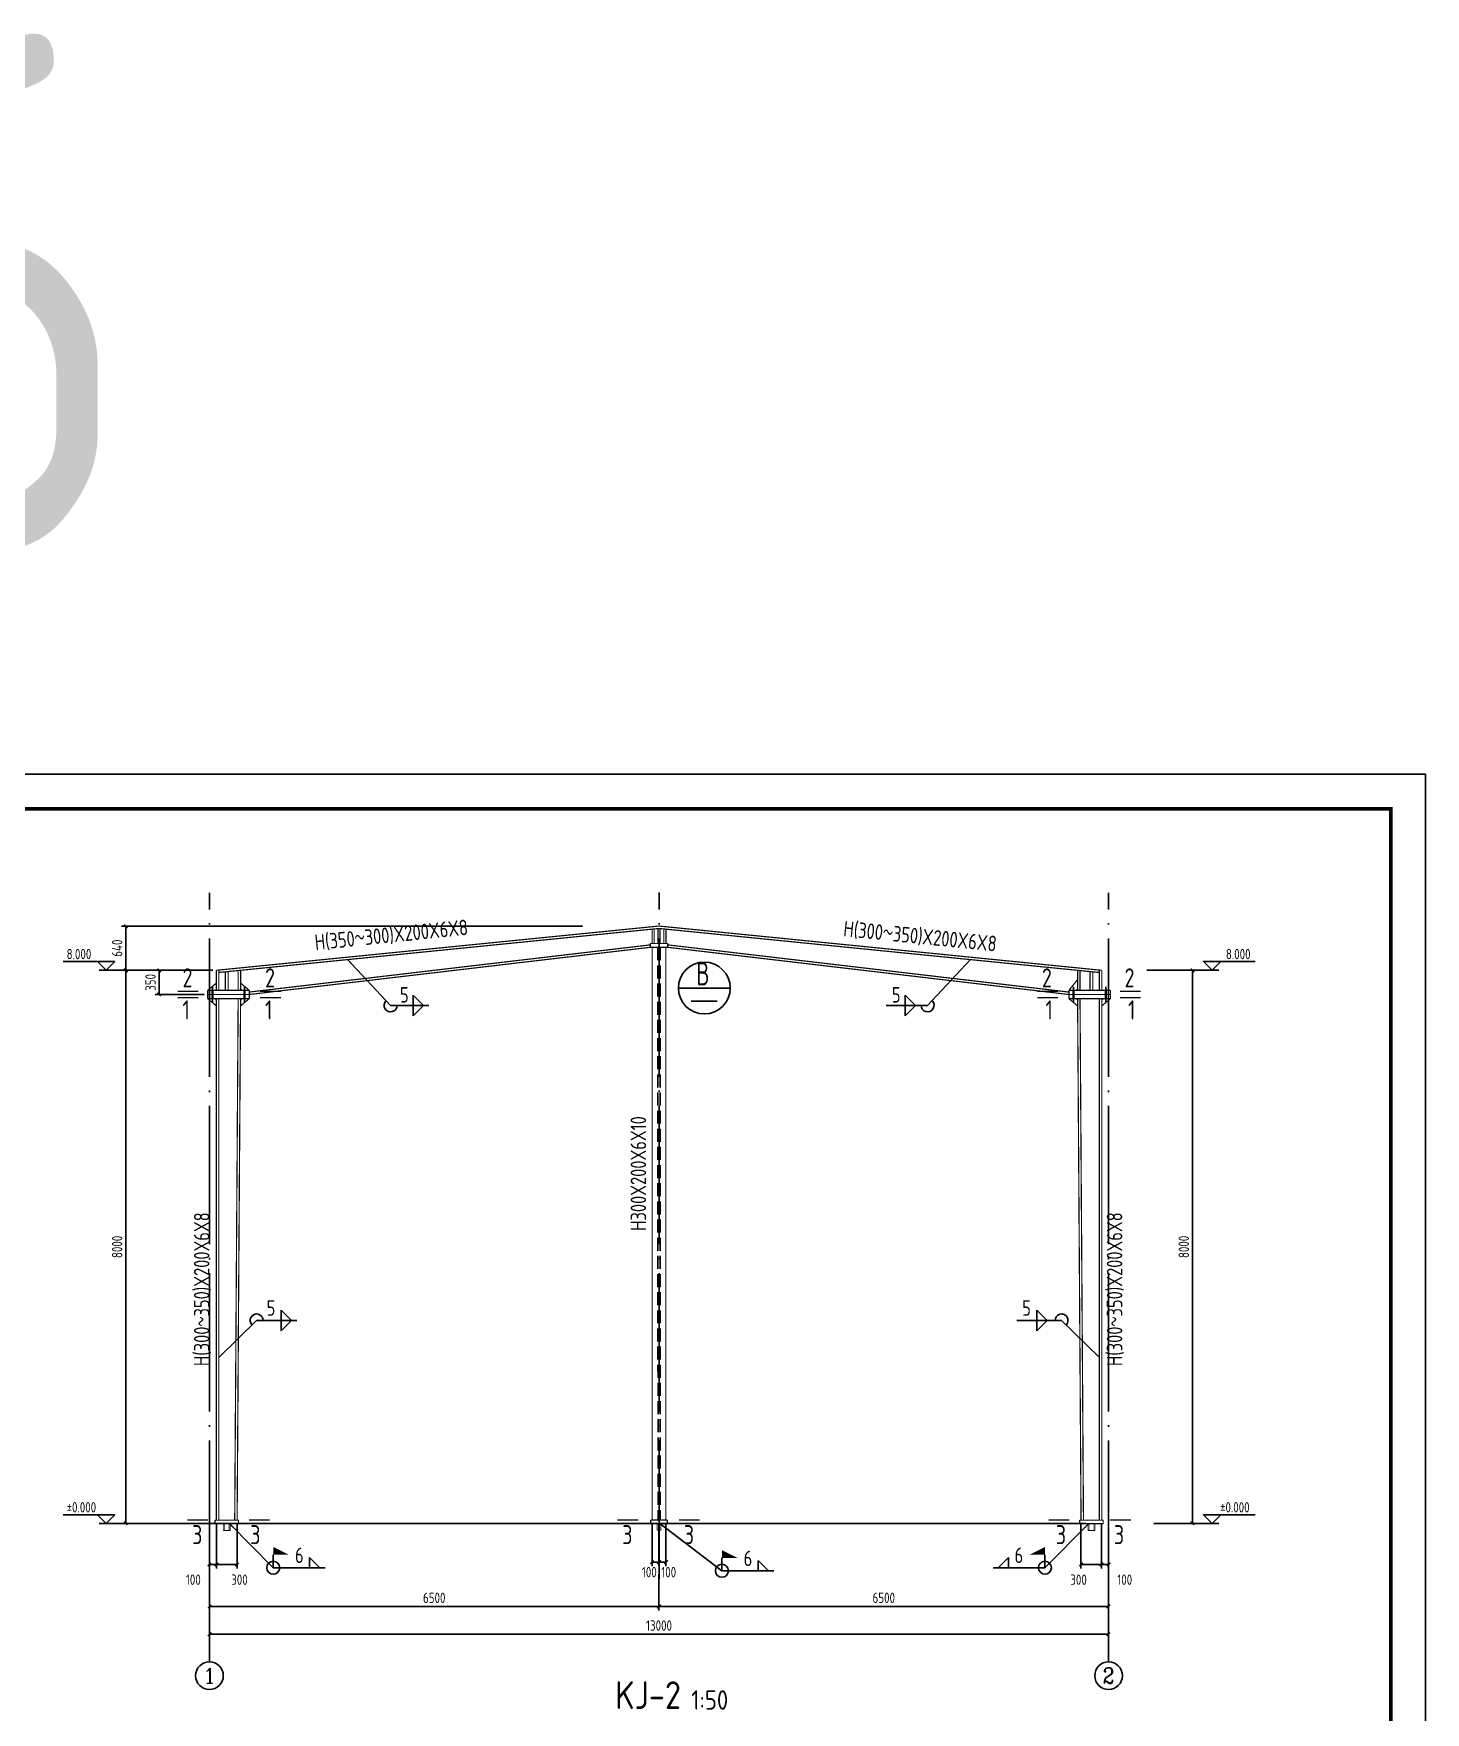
# Model space of a CAD drawing. Header units: millimetres. Extents: x 865974 to 875117, y 41124 to 44891.
# Drawn here: x 871204.7 to 871607.2, y 41446.3 to 41931.8 of the extents above; entities that cross this region are included whole.
import ezdxf
from ezdxf.enums import TextEntityAlignment as Align

# ---------------------------------------------------------------- set-up
doc = ezdxf.new("R2010")
doc.units = ezdxf.units.MM
doc.header["$LTSCALE"] = 1000
doc.header["$MEASUREMENT"] = 0
doc.linetypes.add('DASH', pattern=[0.35, 0.25, -0.1])
doc.linetypes.add('DOTE', pattern=[2.42, 2, -0.2, 0.02, -0.2])
for name, color, linetype in [('10', 7, 'Continuous'), ('114', 2, 'Continuous'), ('116', 1, 'Continuous'), ('14', 2, 'Continuous'), ('1530', 253, 'Continuous'), ('1534', 7, 'Continuous'), ('AXIS', 3, 'Continuous'), ('AXIS_TEXT', 7, 'Continuous'), ('DOTE', 1, 'DOTE'), ('Profx', 2, 'Continuous'), ('文字', 7, 'Continuous'), ('柱子', 8, 'Continuous'), ('梁集中标注', 2, 'Continuous'), ('焊缝标注', 3, 'Continuous'), ('索引符号标注', 253, 'Continuous')]:
    doc.layers.add(name, color=color, linetype=linetype)
doc.styles.add('_TCH_AXIS', font='COMPLEX', dxfattribs={"bigfont": 'GBCBIG'})
doc.styles.add('COMPLEX', font='COMPLEX')
doc.styles.add('GBHZ', font='gbenor.shx', dxfattribs={"width": 0.9, "bigfont": 'gbcbig.shx'})
doc.styles.get("Standard").update_dxf_attribs({"font": 'gbenor.shx', "bigfont": 'gbcbig.shx'})
doc.dimstyles.new('Y50', dxfattribs={"dimscale": 0, "dimtxt": 3, "dimasz": 0.01, "dimexe": 1.2, "dimexo": 1, "dimgap": 1, "dimtad": 1, "dimdec": 0, "dimlfac": 50, "dimzin": 0, "dimdsep": 46, "dimtxsty": 'GBHZ', "dimblk1": 'DX', "dimblk2": 'DX', "dimsah": 1, "dimcen": 0.09, "dimdle": 1, "dimadec": 0, "dimazin": 0, "dimtfac": 1, "dimtdec": 0, "dimtix": 1, "dimtmove": 2, "dimatfit": 3, "dimldrblk": 'DX', "dimfxl": 0, "dimtolj": 1, "dimtzin": 0, "dimarcsym": 0})

# ---------------------------------------------------------------- blocks, each defined once
blk = doc.blocks.new('DX')
at = {"color": 0, "linetype": 'ByBlock', "const_width": 40}
blk.add_lwpolyline([(-54, -51), (46, 49)], dxfattribs=at)
blk = doc.blocks.new('*D437')
at = {"color": 0, "lineweight": -2, "transparency": 16777216}
for p, q in [((871383.6, 41500.9), (871383.6, 41488.54)), ((871385.6, 41500.9), (871385.6, 41488.54)), ((871383.59, 41489.74), (871383.58, 41489.74)), ((871383.6, 41489.74), (871385.6, 41489.74)), ((871385.61, 41489.74), (871385.62, 41489.74))]:
    blk.add_line(p, q, dxfattribs=at)
at = {"layer": 'Defpoints', "color": 0, "transparency": 16777216}
for p in [(871383.6, 41501.9, 0.82), (871385.6, 41501.9), (871385.6, 41489.74)]:
    blk.add_point(p, dxfattribs=at)
at = {"color": 0, "lineweight": -2, "transparency": 16777216, "xscale": 0.01, "yscale": 0.01, "zscale": 0.01}
blk.add_blockref('DX', (871383.6, 41489.74), dxfattribs=at)
at = {"color": 0, "lineweight": -2, "transparency": 16777216, "xscale": 0.01, "yscale": 0.01, "zscale": 0.01, "rotation": 180}
blk.add_blockref('DX', (871385.6, 41489.74), dxfattribs=at)
at = {"color": 0, "transparency": 16777216, "insert": (871382.8, 41486.84), "char_height": 3, "attachment_point": 5, "style": 'GBHZ'}
blk.add_mtext('\\A1;100', dxfattribs=at)
blk = doc.blocks.new('_AXISO')
blk.add_circle((0, 0), 0.5)
at = {"layer": 'AXIS_TEXT', "style": 'COMPLEX', "width": 1.041667}
blk.add_attdef('A', text='', height=0.56, dxfattribs=at).set_placement((-0.25, -0.28), (0.25, -0.28), align=Align.FIT)
blk = doc.blocks.new('*D455')
at = {"color": 0, "lineweight": -2, "transparency": 16777216}
for p, q in [((871255.6, 41483.9), (871255.6, 41467.7)), ((871515.6, 41483.9), (871515.6, 41467.7)), ((871515.59, 41468.9), (871255.61, 41468.9))]:
    blk.add_line(p, q, dxfattribs=at)
at = {"layer": 'Defpoints', "color": 0, "transparency": 16777216}
for p in [(871255.6, 41484.9), (871515.6, 41484.9), (871255.6, 41468.9)]:
    blk.add_point(p, dxfattribs=at)
at = {"color": 0, "lineweight": -2, "transparency": 16777216, "xscale": 0.01, "yscale": 0.01, "zscale": 0.01, "rotation": 180}
blk.add_blockref('DX', (871255.6, 41468.9), dxfattribs=at)
at = {"color": 0, "lineweight": -2, "transparency": 16777216, "xscale": 0.01, "yscale": 0.01, "zscale": 0.01}
blk.add_blockref('DX', (871515.6, 41468.9), dxfattribs=at)
at = {"color": 0, "transparency": 16777216, "insert": (871385.6, 41471.4), "char_height": 3, "attachment_point": 5, "style": 'GBHZ'}
blk.add_mtext('\\A1;13000', dxfattribs=at)
blk = doc.blocks.new('*D456')
at = {"color": 0, "lineweight": -2, "transparency": 16777216}
for p, q in [((871244.6, 41660.9), (871230.2, 41660.9)), ((871231.4, 41660.89), (871231.4, 41500.91)), ((871242.6, 41500.9), (871230.2, 41500.9))]:
    blk.add_line(p, q, dxfattribs=at)
at = {"layer": 'Defpoints', "color": 0, "transparency": 16777216}
for p in [(871245.6, 41660.9), (871231.4, 41500.9), (871243.6, 41500.9)]:
    blk.add_point(p, dxfattribs=at)
at = {"color": 0, "lineweight": -2, "transparency": 16777216, "xscale": 0.01, "yscale": 0.01, "zscale": 0.01}
for p, rotation in [((871231.4, 41660.9), 90), ((871231.4, 41500.9), 270)]:
    blk.add_blockref('DX', p, dxfattribs=dict(at, rotation=rotation))
at = {"color": 0, "transparency": 16777216, "insert": (871228.9, 41580.9), "char_height": 3, "attachment_point": 5, "rotation": 90, "style": 'GBHZ'}
blk.add_mtext('\\A1;8000', dxfattribs=at)
blk = doc.blocks.new('*D454')
at = {"color": 0, "lineweight": -2, "transparency": 16777216}
for p, q in [((871257.6, 41500.88), (871257.6, 41487.87)), ((871263.6, 41500.88), (871263.6, 41487.87)), ((871257.61, 41489.07), (871263.59, 41489.07))]:
    blk.add_line(p, q, dxfattribs=at)
at = {"layer": 'Defpoints', "color": 0, "transparency": 16777216}
for p in [(871257.6, 41501.88), (871263.6, 41501.88), (871263.6, 41489.07)]:
    blk.add_point(p, dxfattribs=at)
at = {"color": 0, "lineweight": -2, "transparency": 16777216, "xscale": 0.01, "yscale": 0.01, "zscale": 0.01, "rotation": 180}
blk.add_blockref('DX', (871257.6, 41489.07), dxfattribs=at)
at = {"color": 0, "lineweight": -2, "transparency": 16777216, "xscale": 0.01, "yscale": 0.01, "zscale": 0.01}
blk.add_blockref('DX', (871263.6, 41489.07), dxfattribs=at)
at = {"color": 0, "transparency": 16777216, "insert": (871264.28, 41484.66), "char_height": 3, "attachment_point": 5, "style": 'GBHZ'}
blk.add_mtext('\\A1;300', dxfattribs=at)
blk = doc.blocks.new('*D453')
at = {"color": 0, "lineweight": -2, "transparency": 16777216}
for p, q in [((871526.65, 41660.9), (871541.06, 41660.9)), ((871539.86, 41660.89), (871539.86, 41500.91)), ((871528.65, 41500.9), (871541.06, 41500.9))]:
    blk.add_line(p, q, dxfattribs=at)
at = {"layer": 'Defpoints', "color": 0, "transparency": 16777216}
for p in [(871525.65, 41660.9), (871527.65, 41500.9), (871539.86, 41500.9)]:
    blk.add_point(p, dxfattribs=at)
at = {"color": 0, "lineweight": -2, "transparency": 16777216, "xscale": 0.01, "yscale": 0.01, "zscale": 0.01}
for p, rotation in [((871539.86, 41660.9), 90), ((871539.86, 41500.9), 270)]:
    blk.add_blockref('DX', p, dxfattribs=dict(at, rotation=rotation))
at = {"color": 0, "transparency": 16777216, "insert": (871537.36, 41580.9), "char_height": 3, "attachment_point": 5, "rotation": 90, "style": 'GBHZ'}
blk.add_mtext('\\A1;8000', dxfattribs=at)
blk = doc.blocks.new('*D452')
at = {"color": 0, "lineweight": -2, "transparency": 16777216}
for p, q in [((871507.6, 41500.88), (871507.6, 41487.87)), ((871513.6, 41500.88), (871513.6, 41487.87)), ((871513.59, 41489.07), (871507.61, 41489.07))]:
    blk.add_line(p, q, dxfattribs=at)
at = {"layer": 'Defpoints', "color": 0, "transparency": 16777216}
for p in [(871507.6, 41501.88), (871513.6, 41501.88), (871507.6, 41489.07)]:
    blk.add_point(p, dxfattribs=at)
at = {"color": 0, "lineweight": -2, "transparency": 16777216, "xscale": 0.01, "yscale": 0.01, "zscale": 0.01, "rotation": 180}
blk.add_blockref('DX', (871507.6, 41489.07), dxfattribs=at)
at = {"color": 0, "lineweight": -2, "transparency": 16777216, "xscale": 0.01, "yscale": 0.01, "zscale": 0.01}
blk.add_blockref('DX', (871513.6, 41489.07), dxfattribs=at)
at = {"color": 0, "transparency": 16777216, "insert": (871506.93, 41484.66), "char_height": 3, "attachment_point": 5, "style": 'GBHZ'}
blk.add_mtext('\\A1;300', dxfattribs=at)
blk = doc.blocks.new('*D451')
at = {"color": 0, "lineweight": -2, "transparency": 16777216}
for p, q in [((871256.6, 41660.9), (871239.86, 41660.9)), ((871241.06, 41660.89), (871241.06, 41653.91)), ((871254.1, 41653.9), (871239.86, 41653.9))]:
    blk.add_line(p, q, dxfattribs=at)
at = {"layer": 'Defpoints', "color": 0, "transparency": 16777216}
for p in [(871257.6, 41660.9), (871241.06, 41653.9), (871255.1, 41653.9)]:
    blk.add_point(p, dxfattribs=at)
at = {"color": 0, "lineweight": -2, "transparency": 16777216, "xscale": 0.01, "yscale": 0.01, "zscale": 0.01}
for p, rotation in [((871241.06, 41660.9), 90), ((871241.06, 41653.9), 270)]:
    blk.add_blockref('DX', p, dxfattribs=dict(at, rotation=rotation))
at = {"color": 0, "transparency": 16777216, "insert": (871238.56, 41657.4), "char_height": 3, "attachment_point": 5, "rotation": 90, "style": 'GBHZ'}
blk.add_mtext('\\A1;350', dxfattribs=at)
blk = doc.blocks.new('*D448')
at = {"color": 0, "lineweight": -2, "transparency": 16777216}
for p, q in [((871363.5, 41673.7), (871230.2, 41673.7)), ((871231.4, 41660.91), (871231.4, 41673.69)), ((871256.6, 41660.9), (871230.2, 41660.9))]:
    blk.add_line(p, q, dxfattribs=at)
at = {"layer": 'Defpoints', "color": 0, "transparency": 16777216}
for p in [(871231.4, 41673.7), (871364.5, 41673.7), (871257.6, 41660.9)]:
    blk.add_point(p, dxfattribs=at)
at = {"color": 0, "lineweight": -2, "transparency": 16777216, "xscale": 0.01, "yscale": 0.01, "zscale": 0.01}
for p, rotation in [((871231.4, 41673.7), 90), ((871231.4, 41660.9), 270)]:
    blk.add_blockref('DX', p, dxfattribs=dict(at, rotation=rotation))
at = {"color": 0, "transparency": 16777216, "insert": (871228.9, 41667.3), "char_height": 3, "attachment_point": 5, "rotation": 90, "style": 'GBHZ'}
blk.add_mtext('\\A1;640', dxfattribs=at)
blk = doc.blocks.new('*D449')
at = {"color": 0, "lineweight": -2, "transparency": 16777216}
for p, q in [((871255.6, 41486.3), (871255.6, 41475.72)), ((871385.6, 41486.3), (871385.6, 41475.72)), ((871255.61, 41476.92), (871385.59, 41476.92))]:
    blk.add_line(p, q, dxfattribs=at)
at = {"layer": 'Defpoints', "color": 0, "transparency": 16777216}
for p in [(871255.6, 41487.3), (871385.6, 41487.3), (871385.6, 41476.92)]:
    blk.add_point(p, dxfattribs=at)
at = {"color": 0, "lineweight": -2, "transparency": 16777216, "xscale": 0.01, "yscale": 0.01, "zscale": 0.01, "rotation": 180}
blk.add_blockref('DX', (871255.6, 41476.92), dxfattribs=at)
at = {"color": 0, "lineweight": -2, "transparency": 16777216, "xscale": 0.01, "yscale": 0.01, "zscale": 0.01}
blk.add_blockref('DX', (871385.6, 41476.92), dxfattribs=at)
at = {"color": 0, "transparency": 16777216, "insert": (871320.6, 41479.42), "char_height": 3, "attachment_point": 5, "style": 'GBHZ'}
blk.add_mtext('\\A1;6500', dxfattribs=at)
blk = doc.blocks.new('*D450')
at = {"color": 0, "lineweight": -2, "transparency": 16777216}
for p, q in [((871385.6, 41486.3), (871385.6, 41475.72)), ((871515.6, 41486.3), (871515.6, 41475.72)), ((871515.59, 41476.92), (871385.61, 41476.92))]:
    blk.add_line(p, q, dxfattribs=at)
at = {"layer": 'Defpoints', "color": 0, "transparency": 16777216}
for p in [(871385.6, 41487.3), (871515.6, 41487.3), (871385.6, 41476.92)]:
    blk.add_point(p, dxfattribs=at)
at = {"color": 0, "lineweight": -2, "transparency": 16777216, "xscale": 0.01, "yscale": 0.01, "zscale": 0.01, "rotation": 180}
blk.add_blockref('DX', (871385.6, 41476.92), dxfattribs=at)
at = {"color": 0, "lineweight": -2, "transparency": 16777216, "xscale": 0.01, "yscale": 0.01, "zscale": 0.01}
blk.add_blockref('DX', (871515.6, 41476.92), dxfattribs=at)
at = {"color": 0, "transparency": 16777216, "insert": (871450.6, 41479.42), "char_height": 3, "attachment_point": 5, "style": 'GBHZ'}
blk.add_mtext('\\A1;6500', dxfattribs=at)
blk = doc.blocks.new('*D447')
at = {"color": 0, "lineweight": -2, "transparency": 16777216}
for p, q in [((871513.6, 41500.88), (871513.6, 41487.87)), ((871515.6, 41500.88), (871515.6, 41487.87)), ((871513.59, 41489.07), (871513.58, 41489.07)), ((871513.6, 41489.07), (871515.6, 41489.07)), ((871515.61, 41489.07), (871515.62, 41489.07))]:
    blk.add_line(p, q, dxfattribs=at)
at = {"layer": 'Defpoints', "color": 0, "transparency": 16777216}
for p in [(871513.6, 41501.88), (871515.6, 41501.88), (871515.6, 41489.07)]:
    blk.add_point(p, dxfattribs=at)
at = {"color": 0, "lineweight": -2, "transparency": 16777216, "xscale": 0.01, "yscale": 0.01, "zscale": 0.01}
blk.add_blockref('DX', (871513.6, 41489.07), dxfattribs=at)
at = {"color": 0, "lineweight": -2, "transparency": 16777216, "xscale": 0.01, "yscale": 0.01, "zscale": 0.01, "rotation": 180}
blk.add_blockref('DX', (871515.6, 41489.07), dxfattribs=at)
at = {"color": 0, "transparency": 16777216, "insert": (871520.28, 41484.66), "char_height": 3, "attachment_point": 5, "style": 'GBHZ'}
blk.add_mtext('\\A1;100', dxfattribs=at)
blk = doc.blocks.new('*D446')
at = {"color": 0, "lineweight": -2, "transparency": 16777216}
for p, q in [((871255.6, 41500.88), (871255.6, 41487.87)), ((871257.6, 41500.88), (871257.6, 41487.87)), ((871255.59, 41489.07), (871255.58, 41489.07)), ((871257.6, 41489.07), (871255.6, 41489.07)), ((871257.61, 41489.07), (871257.62, 41489.07))]:
    blk.add_line(p, q, dxfattribs=at)
at = {"layer": 'Defpoints', "color": 0, "transparency": 16777216}
for p in [(871255.6, 41501.88), (871257.6, 41501.88), (871255.6, 41489.07)]:
    blk.add_point(p, dxfattribs=at)
at = {"color": 0, "lineweight": -2, "transparency": 16777216, "xscale": 0.01, "yscale": 0.01, "zscale": 0.01}
blk.add_blockref('DX', (871255.6, 41489.07), dxfattribs=at)
at = {"color": 0, "lineweight": -2, "transparency": 16777216, "xscale": 0.01, "yscale": 0.01, "zscale": 0.01, "rotation": 180}
blk.add_blockref('DX', (871257.6, 41489.07), dxfattribs=at)
at = {"color": 0, "transparency": 16777216, "insert": (871250.93, 41484.66), "char_height": 3, "attachment_point": 5, "style": 'GBHZ'}
blk.add_mtext('\\A1;100', dxfattribs=at)
blk = doc.blocks.new('*D457')
at = {"color": 0, "lineweight": -2, "transparency": 16777216}
for p, q in [((871385.6, 41500.9), (871385.6, 41488.54)), ((871387.6, 41500.9), (871387.6, 41488.54)), ((871385.59, 41489.74), (871385.58, 41489.74)), ((871387.6, 41489.74), (871385.6, 41489.74)), ((871387.61, 41489.74), (871387.62, 41489.74))]:
    blk.add_line(p, q, dxfattribs=at)
at = {"layer": 'Defpoints', "color": 0, "transparency": 16777216}
for p in [(871385.6, 41501.9), (871387.6, 41501.9, 0.82), (871385.6, 41489.74)]:
    blk.add_point(p, dxfattribs=at)
at = {"color": 0, "lineweight": -2, "transparency": 16777216, "xscale": 0.01, "yscale": 0.01, "zscale": 0.01}
blk.add_blockref('DX', (871385.6, 41489.74), dxfattribs=at)
at = {"color": 0, "lineweight": -2, "transparency": 16777216, "xscale": 0.01, "yscale": 0.01, "zscale": 0.01, "rotation": 180}
blk.add_blockref('DX', (871387.6, 41489.74), dxfattribs=at)
at = {"color": 0, "transparency": 16777216, "insert": (871388.41, 41486.84), "char_height": 3, "attachment_point": 5, "style": 'GBHZ'}
blk.add_mtext('\\A1;100', dxfattribs=at)

msp = doc.modelspace()

# ---------------------------------------------------------------- linework, layer by layer
at = {"color": 0}
for p, q in [((871607.235, 41717.604), (870766.235, 41717.604)), ((870766.235, 41717.604), (871607.235, 41717.604)), ((871607.235, 41717.604), (871607.235, 41123.604))]:
    msp.add_line(p, q, dxfattribs=at)
at = {"color": 0, "const_width": 1}
msp.add_lwpolyline([(871597.235, 41133.604), (870791.235, 41133.604), (870791.235, 41707.604), (871597.235, 41707.604)], close=True, dxfattribs=at)
at = {"layer": '10', "const_width": 0.4}
for points in [[(871252.372, 41654.795), (871246.372, 41654.795)], [(871276.257, 41654.795), (871270.257, 41654.795)], [(871494.997, 41654.795), (871500.997, 41654.795)], [(871518.882, 41654.795), (871524.882, 41654.795)], [(871252.372, 41652.999), (871246.372, 41652.999)], [(871276.257, 41652.999), (871270.257, 41652.999)], [(871494.997, 41652.999), (871500.997, 41652.999)], [(871518.882, 41652.999), (871524.882, 41652.999)], [(871249.203, 41501.882), (871255.203, 41501.882)], [(871273.003, 41501.882), (871267.003, 41501.882)], [(871379.588, 41501.882), (871373.588, 41501.882)], [(871397.395, 41501.882), (871391.395, 41501.882)], [(871498.251, 41501.882), (871504.251, 41501.882)], [(871522.051, 41501.882), (871516.051, 41501.882)]]:
    msp.add_lwpolyline(points, dxfattribs=at)
at = {"layer": '114'}
for p, q in [((871256.453, 41651.698), (871256.453, 41656.098)), ((871265.753, 41651.698), (871265.753, 41656.098)), ((871505.501, 41651.698), (871505.501, 41656.098)), ((871514.801, 41651.698), (871514.801, 41656.098))]:
    msp.add_line(p, q, dxfattribs=at)
at = {"layer": '114', "color": 1, "const_width": 0.7}
for points in [[(871256.453, 41652.698), (871256.453, 41655.098)], [(871265.753, 41652.698), (871265.753, 41655.098)], [(871505.501, 41652.698), (871505.501, 41655.098)], [(871514.801, 41652.698), (871514.801, 41655.098)]]:
    msp.add_lwpolyline(points, dxfattribs=at)
at = {"layer": '116', "linetype": 'DASH', "ltscale": 0.003}
for p, q in [((871385.495, 41500.898), (871385.495, 41498.898)), ((871385.711, 41500.898), (871385.711, 41498.898))]:
    msp.add_line(p, q, dxfattribs=at)
at = {"layer": '116', "const_width": 0.2}
for points in [[(871259.603, 41500.882), (871259.603, 41498.882)], [(871259.603, 41498.882), (871261.603, 41498.882)], [(871259.903, 41500.882), (871259.903, 41498.882)], [(871261.303, 41500.882), (871261.303, 41498.882)], [(871261.603, 41500.882), (871261.603, 41498.882)], [(871385.056, 41500.898), (871385.056, 41498.898)], [(871385.056, 41498.898), (871386.15, 41498.898)], [(871386.15, 41500.898), (871386.15, 41498.898)], [(871509.651, 41500.882), (871509.651, 41498.882)], [(871511.651, 41498.882), (871509.651, 41498.882)], [(871509.951, 41500.882), (871509.951, 41498.882)], [(871511.351, 41500.882), (871511.351, 41498.882)], [(871511.651, 41500.882), (871511.651, 41498.882)]]:
    msp.add_lwpolyline(points, dxfattribs=at)
at = {"layer": '14', "const_width": 0.35}
for points in [[(871260.203, 41660.455), (871260.203, 41655.098)], [(871261.003, 41660.535), (871261.003, 41655.097)], [(871510.251, 41660.535), (871510.251, 41655.097)], [(871511.051, 41660.455), (871511.051, 41655.098)], [(871255.103, 41655.098), (871257.603, 41657.198)], [(871255.103, 41655.098), (871267.103, 41655.097)], [(871255.103, 41653.898), (871255.103, 41655.098)], [(871257.203, 41655.098), (871255.103, 41655.098)], [(871267.103, 41655.098), (871264.603, 41657.198)], [(871264.603, 41657.198), (871264.603, 41655.498)], [(871264.603, 41655.498), (871265.003, 41655.098)], [(871265.003, 41655.098), (871267.103, 41655.098)], [(871267.103, 41653.898), (871267.103, 41655.098)], [(871504.151, 41655.098), (871506.651, 41658.198)], [(871516.151, 41655.098), (871504.151, 41655.097)], [(871504.151, 41653.898), (871504.151, 41655.098)], [(871506.251, 41655.098), (871504.151, 41655.098)], [(871506.651, 41655.498), (871506.251, 41655.098)], [(871506.651, 41658.198), (871506.651, 41655.498)], [(871514.051, 41655.098), (871516.151, 41655.098)], [(871516.151, 41653.898), (871516.151, 41655.098)], [(871255.103, 41653.898), (871267.103, 41653.897)], [(871255.103, 41652.698), (871255.103, 41653.898)], [(871267.103, 41653.897), (871255.103, 41653.898)], [(871267.103, 41652.697), (871255.103, 41652.698)], [(871257.603, 41650.598), (871255.103, 41652.698)], [(871255.103, 41652.698), (871257.203, 41652.698)], [(871257.203, 41652.698), (871257.603, 41652.298)], [(871257.603, 41652.298), (871257.603, 41650.598)], [(871265.003, 41652.698), (871264.603, 41652.298)], [(871264.603, 41650.598), (871267.103, 41652.698)], [(871264.603, 41652.298), (871264.603, 41650.598)], [(871267.103, 41652.698), (871265.003, 41652.698)], [(871267.103, 41652.698), (871267.103, 41653.898)], [(871516.151, 41653.898), (871504.151, 41653.897)], [(871504.151, 41653.897), (871516.151, 41653.898)], [(871504.151, 41652.698), (871504.151, 41653.898)], [(871504.151, 41652.697), (871516.151, 41652.698)], [(871506.651, 41650.598), (871504.151, 41652.698)], [(871504.151, 41652.698), (871506.251, 41652.698)], [(871506.251, 41652.698), (871506.651, 41652.298)], [(871506.651, 41652.298), (871506.651, 41650.598)], [(871514.051, 41652.698), (871513.651, 41652.298)], [(871513.651, 41650.598), (871516.151, 41652.698)], [(871513.651, 41652.298), (871513.651, 41650.598)], [(871516.151, 41652.698), (871514.051, 41652.698)], [(871516.151, 41652.698), (871516.151, 41653.898)], [(871257.203, 41500.882), (871257.203, 41501.882)], [(871257.203, 41501.882), (871264.003, 41501.882)], [(871264.003, 41500.882), (871257.203, 41500.882)], [(871264.003, 41501.882), (871264.003, 41500.882)], [(871383.203, 41500.898), (871383.203, 41501.898)], [(871383.203, 41501.898), (871388.003, 41501.898)], [(871388.003, 41500.898), (871383.203, 41500.898)], [(871388.003, 41501.898), (871388.003, 41500.898)], [(871514.051, 41501.882), (871507.251, 41501.882)], [(871507.251, 41501.882), (871507.251, 41500.882)], [(871507.251, 41500.882), (871514.051, 41500.882)], [(871514.051, 41500.882), (871514.051, 41501.882)]]:
    msp.add_lwpolyline(points, dxfattribs=at)
at = {"layer": '1530'}
for p, q in [((871230.196, 41660.898), (871223.724, 41660.898)), ((871541.059, 41660.898), (871547.53, 41660.898)), ((871230.196, 41500.898), (871223.724, 41500.898)), ((871541.059, 41500.898), (871547.53, 41500.898))]:
    msp.add_line(p, q, dxfattribs=at)
at = {"layer": '1534'}
for points in [[(871223.224, 41663.398), (871225.724, 41660.898), (871228.224, 41663.398), (871213.29, 41663.398)], [(871548.03, 41663.398), (871545.53, 41660.898), (871543.03, 41663.398), (871557.964, 41663.398)], [(871223.224, 41503.398), (871225.724, 41500.898), (871228.224, 41503.398), (871213.29, 41503.398)], [(871548.03, 41503.398), (871545.53, 41500.898), (871543.03, 41503.398), (871557.964, 41503.398)]]:
    msp.add_lwpolyline(points, dxfattribs=at)
at = {"layer": 'AXIS'}
for p, q in [((871255.603, 41484.898), (871255.603, 41460.898)), ((871515.603, 41484.898), (871515.603, 41460.898))]:
    msp.add_line(p, q, dxfattribs=at)
at = {"layer": 'DOTE', "linetype": 'DOTE', "ltscale": 0.02}
for p, q in [((871255.603, 41484.898), (871255.603, 41683.332)), ((871385.603, 41484.925), (871385.603, 41683.359)), ((871385.603, 41484.925), (871385.603, 41683.359)), ((871515.603, 41484.898), (871515.603, 41683.332))]:
    msp.add_line(p, q, dxfattribs=at)
at = {"layer": 'Profx', "linetype": 'DASH', "ltscale": 0.015}
for p, q in [((871385.299, 41667.549, 0.82), (871385.316, 41501.898, 0.82)), ((871385.903, 41667.549, 0.82), (871385.903, 41501.898, 0.82))]:
    msp.add_line(p, q, dxfattribs=at)
at = {"layer": '柱子'}
msp.add_line((871509.06, 41500.898), (871241.603, 41500.898), dxfattribs=at)
at = {"layer": '柱子', "const_width": 0.34}
for points in [[(871257.603, 41660.898), (871385.603, 41673.698)], [(871513.603, 41660.898), (871385.603, 41673.698)], [(871258.303, 41660.265), (871385.603, 41672.995)], [(871383.603, 41668.649), (871383.603, 41672.645)], [(871384.203, 41668.649), (871384.203, 41672.705)], [(871385.303, 41668.649), (871385.303, 41672.965)], [(871512.903, 41660.265), (871385.603, 41672.995)], [(871385.903, 41668.649), (871385.903, 41672.965)], [(871387.003, 41668.649), (871387.003, 41672.705)], [(871387.603, 41668.649), (871387.603, 41672.645)], [(871267.027, 41654.594), (871383.103, 41668.253)], [(871267.103, 41653.898), (871383.103, 41667.549)], [(871383.103, 41668.649), (871388.103, 41668.649)], [(871383.103, 41667.549), (871383.103, 41668.649)], [(871383.103, 41667.549), (871388.103, 41667.549)], [(871388.103, 41667.549), (871388.103, 41668.649)], [(871504.18, 41654.594), (871388.103, 41668.253)], [(871504.103, 41653.898), (871388.103, 41667.549)], [(871257.603, 41655.098), (871257.603, 41660.898)], [(871258.303, 41655.098), (871258.303, 41660.898)], [(871263.903, 41655.097), (871263.903, 41660.625)], [(871264.603, 41655.097), (871264.603, 41660.695)], [(871506.651, 41655.097), (871506.651, 41660.695)], [(871507.351, 41655.097), (871507.351, 41660.625)], [(871512.951, 41655.098), (871512.951, 41660.898)], [(871513.651, 41655.098), (871513.651, 41660.898)], [(871267.103, 41655.098), (871267.103, 41652.698)], [(871504.151, 41655.098), (871504.151, 41652.698)], [(871257.603, 41501.882), (871257.603, 41652.698)], [(871258.303, 41501.882), (871258.303, 41652.698)], [(871262.903, 41501.882), (871263.903, 41652.697)], [(871263.603, 41501.882), (871264.603, 41652.697)], [(871507.651, 41501.882), (871506.651, 41652.697)], [(871508.351, 41501.882), (871507.351, 41652.697)], [(871512.951, 41501.882), (871512.951, 41652.698)], [(871513.651, 41501.882), (871513.651, 41652.698)]]:
    msp.add_lwpolyline(points, dxfattribs=at)
at = {"layer": '柱子', "color": 4, "linetype": 'ByBlock', "const_width": 0.3, "elevation": 0.82}
for points in [[(871383.603, 41667.549), (871383.603, 41501.898)], [(871387.603, 41667.549), (871387.603, 41501.898)]]:
    msp.add_lwpolyline(points, dxfattribs=at)
at = {"layer": '焊缝标注'}
for p, q in [((871295.532, 41663.987), (871307.975, 41650.746)), ((871475.723, 41663.987), (871463.279, 41650.746)), ((871307.975, 41650.746), (871319.012, 41650.746)), ((871314.512, 41653.746), (871317.512, 41650.746)), ((871314.512, 41650.746), (871314.512, 41653.746)), ((871314.512, 41647.746), (871317.512, 41650.746)), ((871314.512, 41650.746), (871314.512, 41647.746)), ((871463.279, 41650.746), (871451.263, 41650.746)), ((871456.743, 41653.746), (871459.743, 41650.746)), ((871456.743, 41650.746), (871456.743, 41653.746)), ((871456.743, 41647.746), (871459.743, 41650.746)), ((871456.743, 41650.746), (871456.743, 41647.746)), ((871276.341, 41562.626), (871279.341, 41559.626)), ((871276.341, 41559.626), (871276.341, 41562.626)), ((871494.837, 41562.626), (871497.837, 41559.626)), ((871494.837, 41559.626), (871494.837, 41562.626)), ((871258.303, 41548.902), (871269.239, 41559.626)), ((871269.239, 41559.626), (871280.841, 41559.626)), ((871276.341, 41556.626), (871279.341, 41559.626)), ((871276.341, 41559.626), (871276.341, 41556.626)), ((871502.015, 41559.626), (871489.052, 41559.626)), ((871494.837, 41556.626), (871497.837, 41559.626)), ((871494.837, 41559.626), (871494.837, 41556.626)), ((871512.951, 41548.902), (871502.015, 41559.626)), ((871261.353, 41500.882), (871274.045, 41488.118)), ((871385.853, 41500.898), (871403.791, 41487.226)), ((871509.901, 41500.882), (871497.209, 41488.118)), ((871274.045, 41488.118), (871274.045, 41491.868)), ((871284.545, 41491.118), (871287.545, 41488.118)), ((871284.545, 41488.118), (871284.545, 41491.118)), ((871403.791, 41487.226), (871403.791, 41490.976)), ((871414.291, 41490.226), (871417.291, 41487.226)), ((871414.291, 41487.226), (871414.291, 41490.226)), ((871486.709, 41491.118), (871483.709, 41488.118)), ((871486.709, 41488.118), (871486.709, 41491.118)), ((871497.209, 41488.118), (871497.209, 41491.868)), ((871274.045, 41488.118), (871289.045, 41488.118)), ((871403.791, 41487.226), (871418.791, 41487.226)), ((871497.209, 41488.118), (871482.209, 41488.118))]:
    msp.add_line(p, q, dxfattribs=at)
for centre in [(871274.045, 41488.118), (871497.209, 41488.118), (871403.791, 41487.226)]:
    msp.add_circle(centre, 1.875, dxfattribs=at)
for centre, start, end in [((871307.975, 41650.746), 134.84028, 0), ((871463.279, 41650.746), 180, 45.15972), ((871269.239, 41559.626), 0, 224.97719), ((871502.015, 41559.626), 315.02281, 180)]:
    msp.add_arc(centre, 1.875, start, end, dxfattribs=at)
for points in [[(871295.532, 41663.987), (871296.43, 41662.765), (871296.749, 41663.082)], [(871475.723, 41663.987), (871474.824, 41662.765), (871474.505, 41663.082)], [(871258.303, 41548.902), (871259.523, 41549.803), (871259.205, 41550.121)], [(871512.951, 41548.902), (871511.731, 41549.803), (871512.049, 41550.121)], [(871261.353, 41500.882), (871262.251, 41499.659), (871262.57, 41499.977)], [(871385.853, 41500.898), (871386.91, 41499.81), (871387.182, 41500.168)], [(871509.901, 41500.882), (871509.003, 41499.659), (871508.684, 41499.977)], [(871274.045, 41491.868), (871278.545, 41491.868), (871274.045, 41494.118)], [(871497.209, 41491.868), (871492.709, 41491.868), (871497.209, 41494.118)], [(871403.791, 41490.976), (871408.291, 41490.976), (871403.791, 41493.226)]]:
    msp.add_solid(points, dxfattribs=at)
at = {"layer": '索引符号标注'}
for p, q in [((871391.193, 41655.759), (871406.193, 41655.759)), ((871394.943, 41652.009), (871402.443, 41652.009))]:
    msp.add_line(p, q, dxfattribs=at)
msp.add_circle((871398.693, 41655.759), 7.5, dxfattribs=at)

# ---------------------------------------------------------------- block references
at = {"layer": 'AXIS'}
ref = msp.add_blockref('_AXISO', (871255.603, 41456.898), dxfattribs=dict(at, xscale=-8, yscale=8, zscale=8))
ref.add_attrib('A', '1', dxfattribs={"layer": 'AXIS_TEXT', "height": 4.252, "style": '_TCH_AXIS', "width": 2}).set_placement((871253.781, 41454.772), (871257.425, 41454.772), align=Align.FIT)
ref = msp.add_blockref('_AXISO', (871515.603, 41456.898), dxfattribs=dict(at, xscale=-8, yscale=8, zscale=8))
ref.add_attrib('A', '2', dxfattribs={"layer": 'AXIS_TEXT', "height": 4.557, "style": '_TCH_AXIS', "width": 1.071429}).set_placement((871513.976, 41454.62), (871517.23, 41454.62), align=Align.FIT)

# ---------------------------------------------------------------- texts
at = {"layer": '10', "width": 0.9}
for s, p in [('2', (871247.807, 41655.966)), ('2', (871271.692, 41655.966)), ('2', (871496.33, 41655.966)), ('2', (871520.215, 41655.966)), ('1', (871247.807, 41646.694)), ('1', (871271.692, 41646.694)), ('1', (871497.363, 41646.694)), ('1', (871521.248, 41646.694)), ('3', (871250.583, 41494.914)), ('3', (871267.383, 41494.914)), ('3', (871374.968, 41494.914)), ('3', (871392.775, 41494.914)), ('3', (871500.351, 41494.914)), ('3', (871517.151, 41494.914))]:
    msp.add_text(s, height=5.5, dxfattribs=at).set_placement(p)
at = {"layer": '1534', "style": 'GBHZ', "width": 0.9}
for s, p in [('8.000', (871214.288, 41664.098)), ('8.000', (871549.524, 41664.098)), ('%%P0.000', (871214.288, 41504.098)), ('%%P0.000', (871547.844, 41504.098))]:
    msp.add_text(s, height=3, dxfattribs=at).set_placement(p)
at = {"layer": '文字', "color": 6, "style": 'GBHZ'}
for s, height, p in [('KJ-2', 8, (871372.914, 41447.262)), ('1:50', 5.6, (871394.929, 41447.066))]:
    msp.add_text(s, height=height, dxfattribs=at).set_placement(p)
at = {"layer": '梁集中标注', "style": 'GBHZ', "width": 0.9}
msp.add_text('06', height=150, dxfattribs=at).set_placement((871071.844, 41781.806))
at = {"layer": '焊缝标注', "style": 'GBHZ', "width": 0.9}
for s, rotation, p in [('H(350～300)X200X6X8', 5.76206, (871286.295, 41666.704)), ('H(300～350)X200X6X8', 354.23794, (871438.772, 41670.748)), ('H300X200X6X10', 90, (871381.887, 41585.546, -1.18)), ('H(300～350)X200X6X8', 90, (871255.61, 41546.438)), ('H(300～350)X200X6X8', 90, (871519.596, 41546.438))]:
    msp.add_text(s, height=4.5, rotation=rotation, dxfattribs=at).set_placement(p)
at = {"layer": '焊缝标注', "style": 'GBHZ', "width": 0.969227}
msp.add_text('B', height=6.75, dxfattribs=at).set_placement((871396.43, 41656.533), (871400.21, 41656.533), align=Align.FIT)
at = {"layer": '焊缝标注', "style": 'GBHZ', "width": 0.9}
for s, p in [('5', (871310.709, 41651.555)), ('5', (871452.94, 41651.555)), ('5', (871272.141, 41560.976)), ('5', (871490.637, 41560.976)), ('6', (871280.345, 41489.468)), ('6', (871410.091, 41488.576)), ('6', (871488.426, 41489.468))]:
    msp.add_text(s, height=4.5, dxfattribs=at).set_placement(p)

# ---------------------------------------------------------------- dimensions: what is measured, and where the dimension line sits
for base, p1, p2, angle, picture, middle in [((871231.396, 41673.698), (871257.603, 41660.898), (871364.497, 41673.698), 90, '*D448', (871228.896, 41667.298)), ((871231.396, 41500.898), (871245.603, 41660.898), (871243.603, 41500.898), 90, '*D456', (871228.896, 41580.898)), ((871241.057, 41653.898), (871257.603, 41660.898), (871255.103, 41653.898), 90, '*D451', (871238.557, 41657.398)), ((871539.859, 41500.898), (871525.651, 41660.898), (871527.651, 41500.898), 90, '*D453', (871537.359, 41580.898)), ((871385.603, 41476.925), (871515.603, 41487.299), (871385.603, 41487.299), 180, '*D450', (871450.603, 41479.425))]:
    dim = msp.add_linear_dim(base=base, p1=p1, p2=p2, angle=angle, dimstyle='Y50', override={"dimscale": 1})
    dim.commit()
    dim.dimension.update_dxf_attribs({"geometry": picture, "text_midpoint": middle})
for base, p1, p2, angle, picture, middle in [((871255.603, 41489.072), (871257.603, 41501.882), (871255.603, 41501.882), 0, '*D446', (871250.93, 41484.664)), ((871263.603, 41489.072), (871257.603, 41501.882), (871263.603, 41501.882), 180, '*D454', (871264.276, 41484.664)), ((871507.603, 41489.072), (871513.603, 41501.882), (871507.603, 41501.882), 0, '*D452', (871506.93, 41484.664)), ((871515.603, 41489.072), (871513.603, 41501.882), (871515.603, 41501.882), 180, '*D447', (871520.276, 41484.664))]:
    dim = msp.add_linear_dim(base=base, p1=p1, p2=p2, angle=angle, dimstyle='Y50', override={"dimscale": 1})
    dim.commit()
    dim.dimension.update_dxf_attribs({"geometry": picture, "text_midpoint": middle, "dimtype": 160})
dim = msp.add_linear_dim(base=(871385.603, 41489.738), p1=(871383.603, 41501.898, 0.82), p2=(871385.603, 41501.898), text='100', dimstyle='Y50', override={"dimscale": 1})
dim.commit()
dim.dimension.update_dxf_attribs({"geometry": '*D437', "text_midpoint": (871382.799, 41486.837), "dimtype": 160})
dim = msp.add_linear_dim(base=(871385.603, 41489.738), p1=(871387.603, 41501.898, 0.82), p2=(871385.603, 41501.898), angle=180, text='100', dimstyle='Y50', override={"dimscale": 1})
dim.commit()
dim.dimension.update_dxf_attribs({"geometry": '*D457', "text_midpoint": (871388.407, 41486.837), "dimtype": 160})
for base, p1, p2, picture, middle in [((871385.603, 41476.925), (871255.603, 41487.299), (871385.603, 41487.299), '*D449', (871320.603, 41479.425)), ((871255.603, 41468.898), (871515.603, 41484.898), (871255.603, 41484.898), '*D455', (871385.603, 41471.398))]:
    dim = msp.add_linear_dim(base=base, p1=p1, p2=p2, dimstyle='Y50', override={"dimscale": 1})
    dim.commit()
    dim.dimension.update_dxf_attribs({"geometry": picture, "text_midpoint": middle})

doc.saveas('drawing.dxf')
